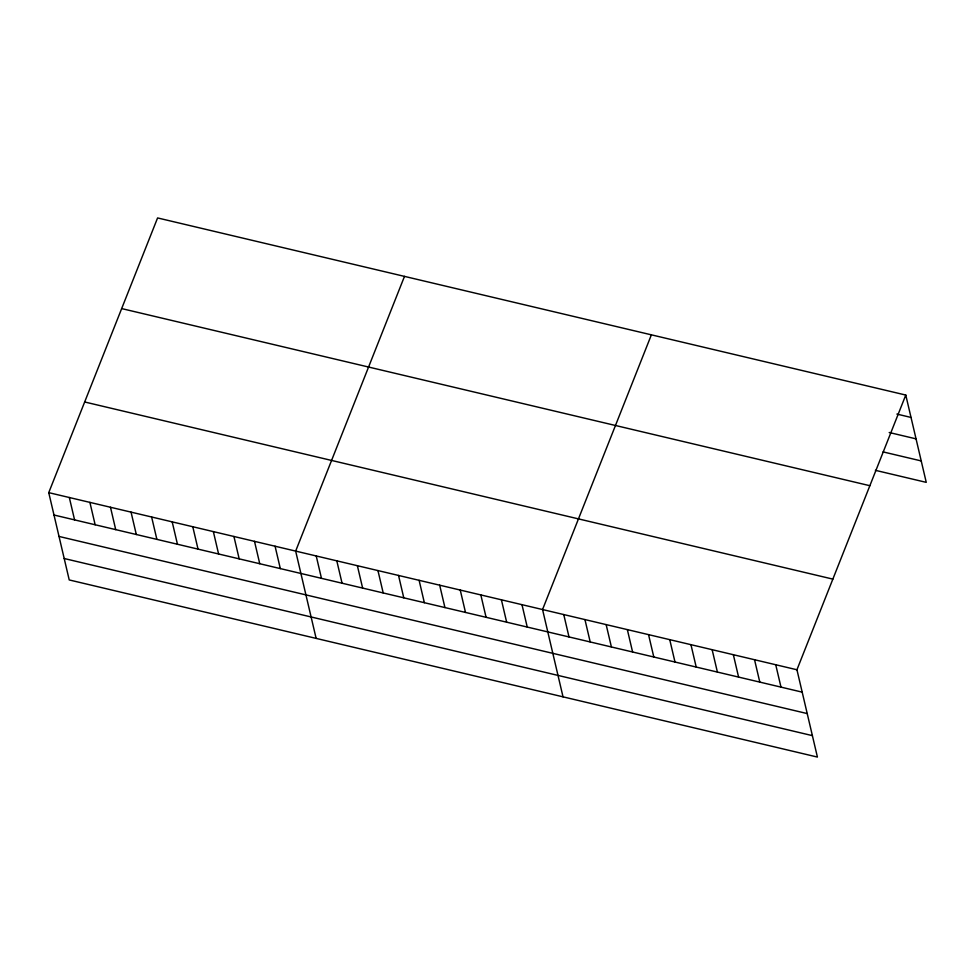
<?xml version="1.0" encoding="UTF-8"?>
<svg xmlns="http://www.w3.org/2000/svg" width="975" height="975" viewBox="0 0 975 975"><rect width="100%" height="100%" fill="white"/><g stroke="black" fill="none" stroke-linecap="round" stroke-linejoin="round"><path stroke-width="1.46" d="M905.775 395.058L796.941 669.764L817.416 757.063L69.225 579.942L48.75 492.643L157.584 217.937L905.775 395.058L926.25 482.357L875.367 470.316M404.491 276.376L295.657 551.094L316.132 638.393M651.385 334.827L542.551 609.546L563.026 696.845M896.89 414.082L911.016 417.434M889.2 432.498L916.049 438.86M883.07 451.9L921.229 460.931M121.668 308.587L869.858 485.708M84.667 401.98L832.857 579.113M48.75 492.643L796.941 669.764M54.003 515.019L802.181 692.14M59.024 536.445L807.215 713.566M64.204 558.517L812.394 735.638M775.734 664.743L780.987 687.119M754.54 659.722L759.793 682.098M733.346 654.7L738.587 677.089M712.14 649.691L717.393 672.068M690.946 644.67L696.199 667.046M669.74 639.649L674.993 662.025M648.546 634.628L653.798 657.004M627.352 629.618L632.592 651.995M606.145 624.597L611.398 646.973M584.951 619.576L590.204 641.952M563.757 614.555L568.998 636.931M521.978 604.671L527.231 627.047M501.406 599.796L506.647 622.172M480.833 594.933L486.074 617.309M460.249 590.058L465.502 612.434M439.676 585.183L444.929 607.559M419.104 580.32L424.357 602.696M398.531 575.445L403.772 597.821M377.947 570.57L383.199 592.946M357.374 565.707L362.627 588.083M336.802 560.832L342.054 583.208M316.229 555.957L321.47 578.333M275.072 546.219L280.325 568.596M254.499 541.344L259.752 563.721M233.927 536.482L239.18 558.858M213.354 531.607L218.595 553.983M192.782 526.732L198.022 549.108M172.197 521.869L177.45 544.245M151.625 516.994L156.877 539.37M131.052 512.119L136.305 534.495M110.48 507.256L115.72 529.632M89.895 502.381L95.148 524.757M69.323 497.506L74.575 519.882"/></g></svg>
